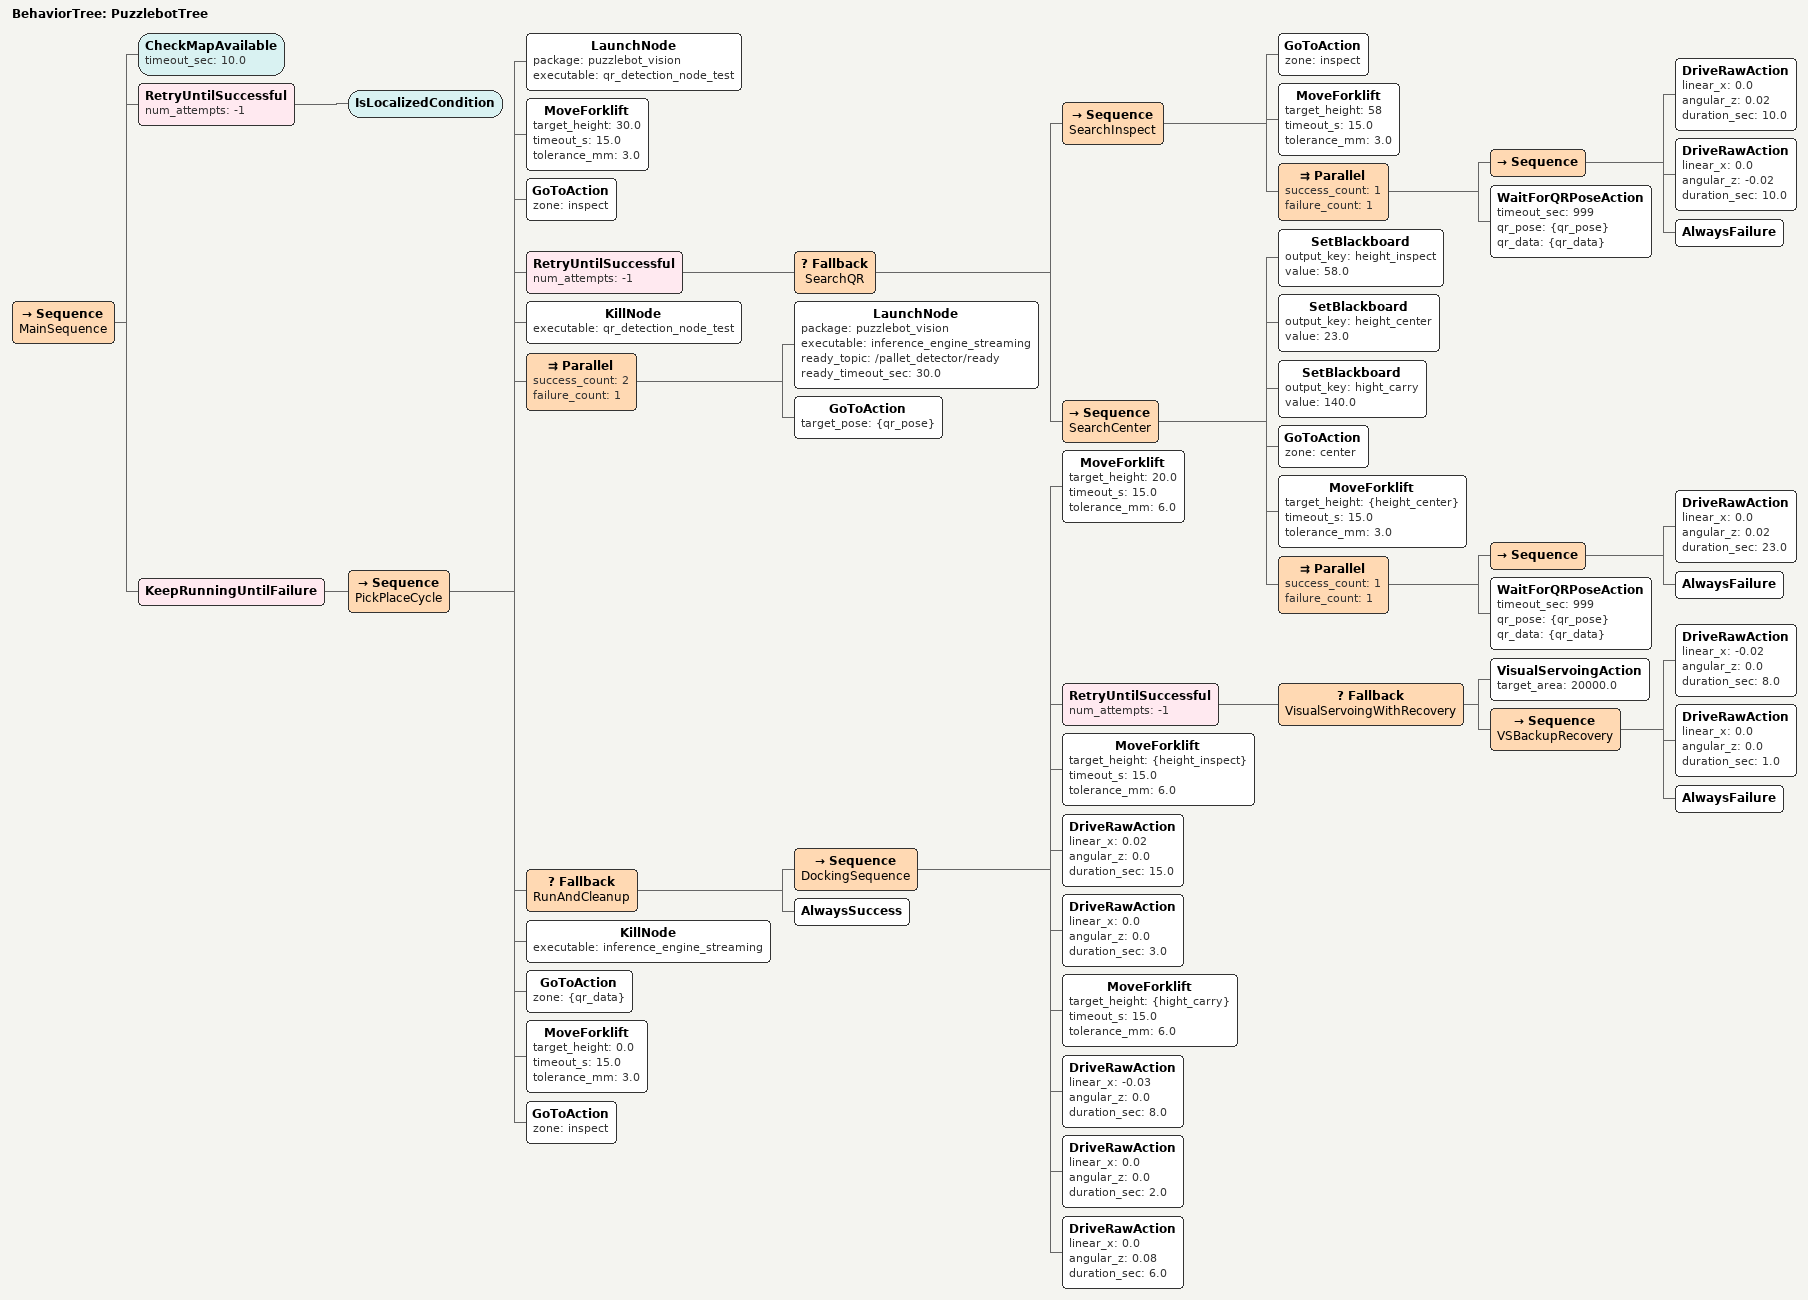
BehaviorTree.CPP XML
<root BTCPP_format="4">
  <BehaviorTree ID="PuzzlebotTree">
    <Sequence name="MainSequence">
      <CheckMapAvailable timeout_sec="10.0"/>
      <RetryUntilSuccessful num_attempts="-1">
        <IsLocalizedCondition/>
      </RetryUntilSuccessful>

      <KeepRunningUntilFailure>
        <Sequence name="PickPlaceCycle">

          <!-- start setting fork down to floor and running qr detection -->
          <LaunchNode package="puzzlebot_vision" executable="qr_detection_node_test"/>
          <MoveForklift target_height="30.0" timeout_s="15.0" tolerance_mm="3.0"/>
          <GoToAction zone="inspect"/>

          <!-- Search for QR. Repeating until qr data found.
               for now the fork height is set depending on the search zone -->
          <RetryUntilSuccessful num_attempts="-1">
            <Fallback name="SearchQR">

              <Sequence name="SearchInspect">
                <GoToAction zone="inspect"/>
                <MoveForklift target_height="58" timeout_s="15.0" tolerance_mm="3.0"/>
                <Parallel success_count="1" failure_count="1">
                  <Sequence>
                    <DriveRawAction linear_x="0.0" angular_z="0.02" duration_sec="10.0"/>
                    <DriveRawAction linear_x="0.0" angular_z="-0.02" duration_sec="10.0"/>
                    <AlwaysFailure/>
                  </Sequence>
                  <WaitForQRPoseAction timeout_sec="999" qr_pose="{qr_pose}" qr_data="{qr_data}"/>
                </Parallel>
              </Sequence>

              <Sequence name="SearchCenter">
                <SetBlackboard output_key="height_inspect"      value="58.0"/>
                <SetBlackboard output_key="height_center"       value="23.0"/>
                <SetBlackboard output_key="hight_carry"         value="140.0"/>
                <GoToAction zone="center"/>
                <MoveForklift target_height="{height_center}" timeout_s="15.0" tolerance_mm="3.0"/>
                <Parallel success_count="1" failure_count="1">
                  <Sequence>
                    <DriveRawAction linear_x="0.0" angular_z="0.02" duration_sec="23.0"/>
                    <AlwaysFailure/>
                  </Sequence>
                  <WaitForQRPoseAction timeout_sec="999" qr_pose="{qr_pose}" qr_data="{qr_data}"/>
                </Parallel>
              </Sequence>

            </Fallback>
          </RetryUntilSuccessful>

          <KillNode executable="qr_detection_node_test"/>

          <Parallel success_count="2" failure_count="1">
            <LaunchNode package="puzzlebot_vision" executable="inference_engine_streaming"
                        ready_topic="/pallet_detector/ready" ready_timeout_sec="30.0"/>
            <GoToAction target_pose="{qr_pose}"/>
          </Parallel>

          <Fallback name="RunAndCleanup">
            <Sequence name="DockingSequence">
            <MoveForklift target_height="20.0" timeout_s="15.0" tolerance_mm="6.0"/>

              <RetryUntilSuccessful num_attempts="-1">
                <Fallback name="VisualServoingWithRecovery">
                  <VisualServoingAction target_area="20000.0"/>
                  <Sequence name="VSBackupRecovery">
                    <DriveRawAction linear_x="-0.02" angular_z="0.0" duration_sec="8.0"/>
                    <DriveRawAction linear_x="0.0"   angular_z="0.0" duration_sec="1.0"/>
                    <AlwaysFailure/>
                  </Sequence>
                </Fallback>
              </RetryUntilSuccessful>

              <MoveForklift target_height="{height_inspect}" timeout_s="15.0" tolerance_mm="6.0"/>
              <DriveRawAction linear_x="0.02" angular_z="0.0" duration_sec="15.0"/>
              <DriveRawAction linear_x="0.0" angular_z="0.0" duration_sec="3.0"/>
              <MoveForklift target_height="{hight_carry}" timeout_s="15.0" tolerance_mm="6.0"/>
              <DriveRawAction linear_x="-0.03" angular_z="0.0" duration_sec="8.0"/>
              <DriveRawAction linear_x="0.0" angular_z="0.0" duration_sec="2.0"/>
              <DriveRawAction linear_x="0.0" angular_z="0.08" duration_sec="6.0"/>
            </Sequence>
            <AlwaysSuccess/>
          </Fallback>

          <!-- kill inference after finishing docking -->
          <KillNode executable="inference_engine_streaming"/>

          <!-- go to qr data solved pose and comeback-->
          <GoToAction zone="{qr_data}"/>
          <MoveForklift target_height="0.0" timeout_s="15.0" tolerance_mm="3.0"/>
          <GoToAction zone="inspect"/>

        </Sequence>
      </KeepRunningUntilFailure>

    </Sequence>
  </BehaviorTree>
</root>
